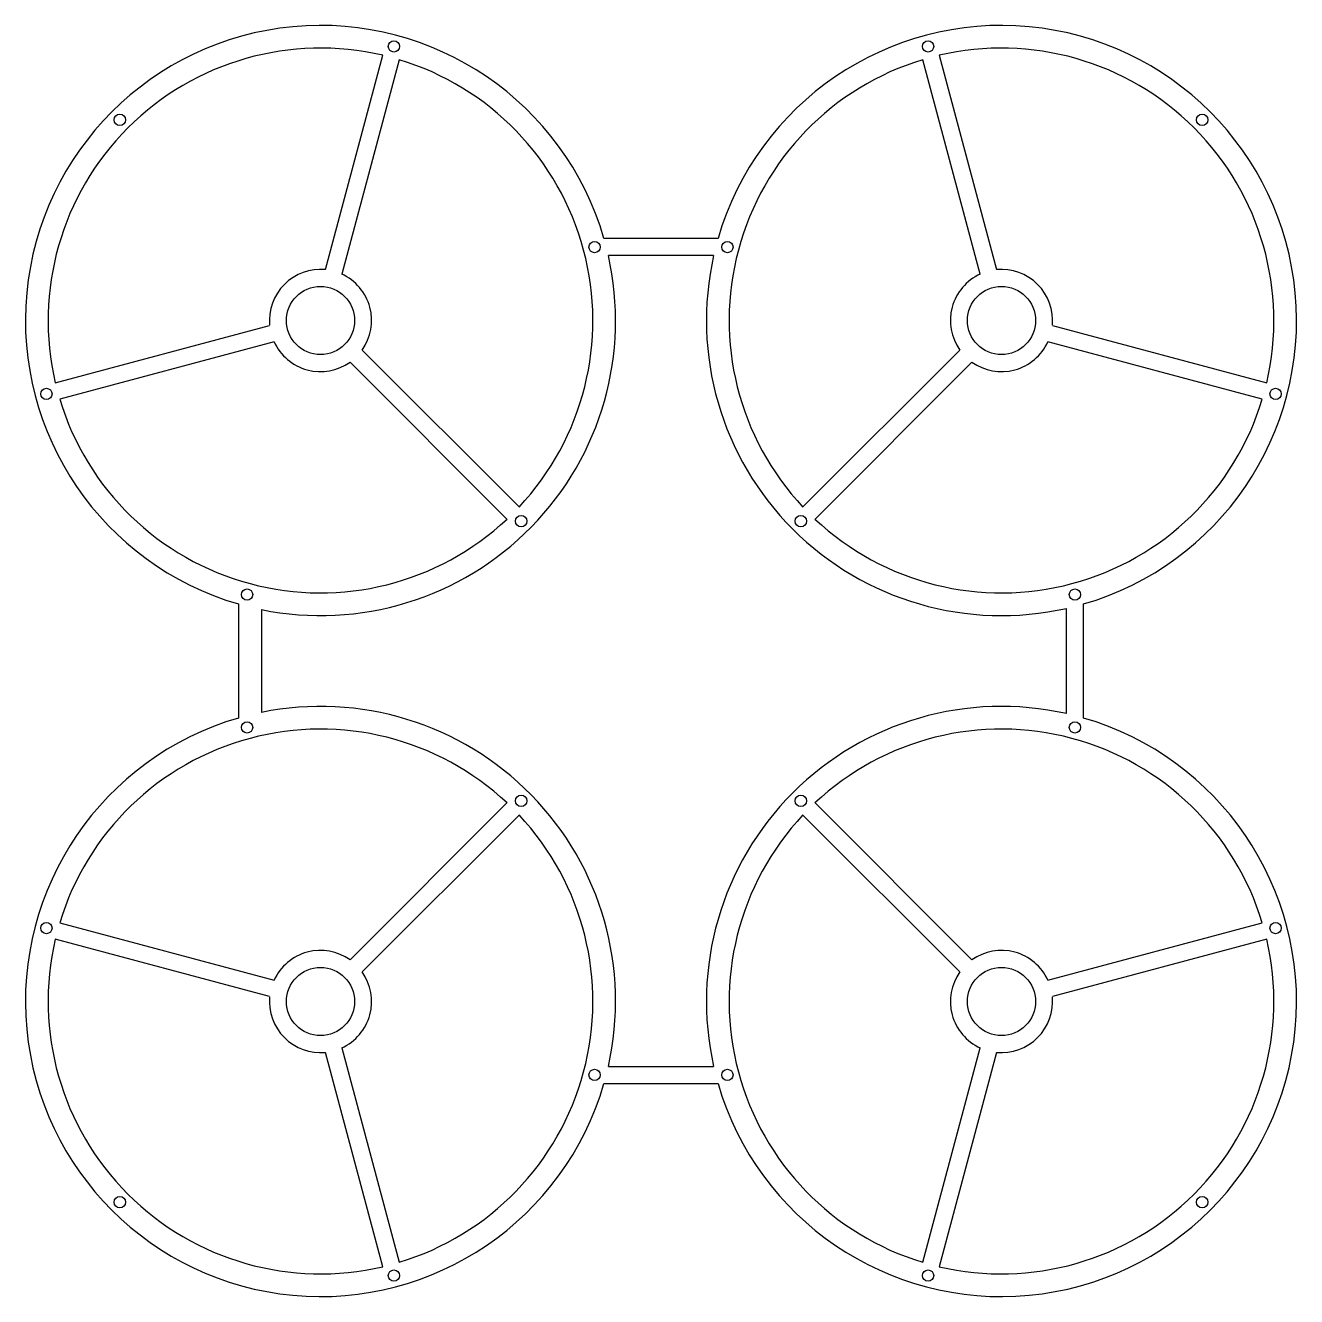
# Model space of a CAD drawing. Header units: millimetres. Extents: x -112 to 112, y -112 to 112.
import ezdxf

# ---------------------------------------------------------------- set-up
doc = ezdxf.new("R2010")
doc.units = ezdxf.units.MM

msp = doc.modelspace()

# ---------------------------------------------------------------- linework, layer by layer
at = {"color": 7, "linetype": 'Continuous', "lineweight": 25}
for p, q in [((-59.15, 68.96), (-49.03, 106.73)), ((-46.13, 105.95), (-56.25, 68.18)), ((56.25, 68.18), (46.13, 105.95)), ((49.03, 106.73), (59.15, 68.96)), ((10.05, 74.44), (-10.05, 74.44)), ((9.27, 71.44), (-9.27, 71.44)), ((-106.73, 49.03), (-68.96, 59.15)), ((68.96, 59.15), (106.73, 49.03)), ((-68.18, 56.25), (-105.95, 46.13)), ((105.95, 46.13), (68.18, 56.25)), ((-52.66, 54.79), (-25.01, 27.14)), ((25.01, 27.14), (52.66, 54.79)), ((-27.14, 25.01), (-54.79, 52.66)), ((54.79, 52.66), (27.14, 25.01)), ((-74.44, 10.05), (-74.44, -10.05)), ((-70.39, 9.05), (-70.39, -9.05)), ((71.44, -9.27), (71.44, 9.27)), ((74.44, -10.05), (74.44, 10.05)), ((-54.79, -52.66), (-27.14, -25.01)), ((27.14, -25.01), (54.79, -52.66)), ((-25.01, -27.14), (-52.66, -54.79)), ((52.66, -54.79), (25.01, -27.14)), ((-105.95, -46.13), (-68.18, -56.25)), ((68.18, -56.25), (105.95, -46.13)), ((-68.96, -59.15), (-106.73, -49.03)), ((106.73, -49.03), (68.96, -59.15)), ((-49.03, -106.73), (-59.15, -68.96)), ((-56.25, -68.18), (-46.13, -105.95)), ((46.13, -105.95), (56.25, -68.18)), ((59.15, -68.96), (49.03, -106.73)), ((-9.27, -71.44), (9.27, -71.44)), ((-10.05, -74.44), (10.05, -74.44))]:
    msp.add_line(p, q, dxfattribs=at)
for centre, radius in [((-47.06, 108.3), 1), ((47.06, 108.3), 1), ((-95.36, 95.36), 1), ((95.36, 95.36), 1), ((-11.7, 72.94), 1), ((11.7, 72.94), 1), ((-60, 60), 6), ((60, 60), 6), ((-108.3, 47.06), 1), ((108.3, 47.06), 1), ((-24.64, 24.64), 1), ((24.64, 24.64), 1), ((-72.94, 11.7), 1), ((72.94, 11.7), 1), ((-72.94, -11.7), 1), ((72.94, -11.7), 1), ((-24.64, -24.64), 1), ((24.64, -24.64), 1), ((-108.3, -47.06), 1), ((108.3, -47.06), 1), ((-60, -60), 6), ((60, -60), 6), ((-11.7, -72.94), 1), ((11.7, -72.94), 1), ((-95.36, -95.36), 1), ((95.36, -95.36), 1), ((-47.06, -108.3), 1), ((47.06, -108.3), 1)]:
    msp.add_circle(centre, radius, dxfattribs=at)
for centre, radius, start, end in [((-60, 60), 52, 16.1236, 253.8764), ((60, 60), 52, 286.1236, 163.8764), ((-60, 60), 48, 76.7908, 193.2092), ((60, 60), 48, 346.7908, 103.2092), ((-60, 60), 48, 316.7908, 73.2092), ((60, 60), 48, 106.7908, 223.2092), ((-60, 60), 52, 258.4715, 12.7101), ((60, 60), 52, 167.2899, 282.7101), ((-60, 60), 9, 84.5941, 185.4059), ((-60, 60), 9, 324.5941, 65.4059), ((60, 60), 9, 114.5941, 215.4059), ((60, 60), 9, 354.5941, 95.4059), ((-60, 60), 9, 204.5941, 305.4059), ((60, 60), 9, 234.5941, 335.4059), ((-60, 60), 48, 196.7908, 313.2092), ((60, 60), 48, 226.7908, 343.2092), ((-60, -60), 52, 347.2899, 101.5285), ((60, -60), 52, 77.2899, 192.7101), ((-60, -60), 52, 106.1236, 343.8764), ((60, -60), 52, 196.1236, 73.8764), ((-60, -60), 48, 46.7908, 163.2092), ((60, -60), 48, 16.7908, 133.2092), ((-60, -60), 48, 286.7908, 43.2092), ((60, -60), 48, 136.7908, 253.2092), ((-60, -60), 48, 166.7908, 283.2092), ((60, -60), 48, 256.7908, 13.2092), ((-60, -60), 9, 54.5941, 155.4059), ((60, -60), 9, 24.5941, 125.4059), ((-60, -60), 9, 294.5941, 35.4059), ((60, -60), 9, 144.5941, 245.4059), ((-60, -60), 9, 174.5941, 275.4059), ((60, -60), 9, 264.5941, 5.4059)]:
    msp.add_arc(centre, radius, start, end, dxfattribs=at)

doc.saveas('drawing.dxf')
